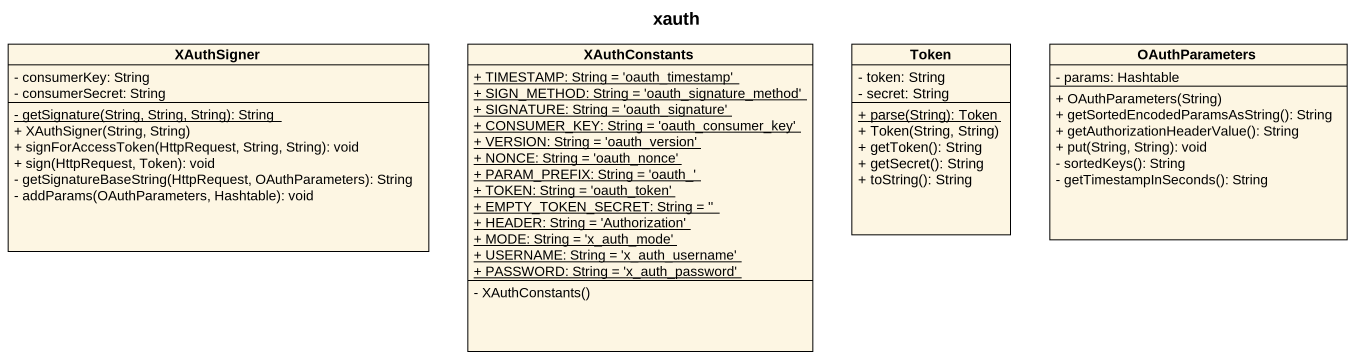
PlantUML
@startuml
title xauth
hide circle
hide empty members
skinparam classAttributeIconSize 0
class XAuthSigner {
  - consumerKey: String
  - consumerSecret: String
  {static} - getSignature(String, String, String): String
  + XAuthSigner(String, String)
  + signForAccessToken(HttpRequest, String, String): void
  + sign(HttpRequest, Token): void
  - getSignatureBaseString(HttpRequest, OAuthParameters): String
  - addParams(OAuthParameters, Hashtable): void
}
class XAuthConstants {
  {static} + TIMESTAMP: String = 'oauth_timestamp'
  {static} + SIGN_METHOD: String = 'oauth_signature_method'
  {static} + SIGNATURE: String = 'oauth_signature'
  {static} + CONSUMER_KEY: String = 'oauth_consumer_key'
  {static} + VERSION: String = 'oauth_version'
  {static} + NONCE: String = 'oauth_nonce'
  {static} + PARAM_PREFIX: String = 'oauth_'
  {static} + TOKEN: String = 'oauth_token'
  {static} + EMPTY_TOKEN_SECRET: String = ''
  {static} + HEADER: String = 'Authorization'
  {static} + MODE: String = 'x_auth_mode'
  {static} + USERNAME: String = 'x_auth_username'
  {static} + PASSWORD: String = 'x_auth_password'
  - XAuthConstants()
}
class Token {
  - token: String
  - secret: String
  {static} + parse(String): Token
  + Token(String, String)
  + getToken(): String
  + getSecret(): String
  + toString(): String
}
class OAuthParameters {
  - params: Hashtable
  + OAuthParameters(String)
  + getSortedEncodedParamsAsString(): String
  + getAuthorizationHeaderValue(): String
  + put(String, String): void
  - sortedKeys(): String
  - getTimestampInSeconds(): String
}
@enduml
